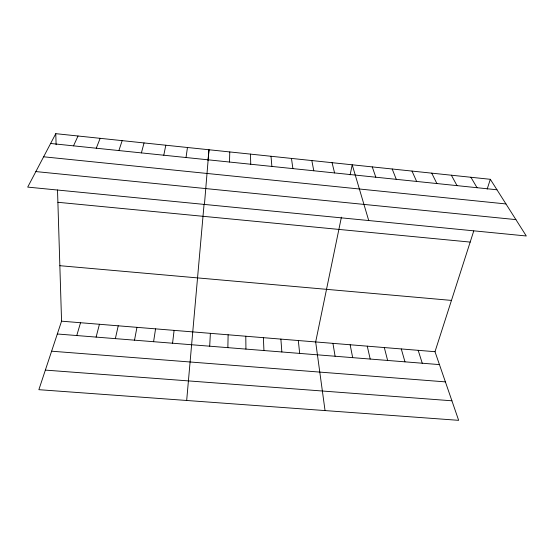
<?xml version="1.0" encoding="UTF-8"?>
<svg xmlns="http://www.w3.org/2000/svg" width="554" height="554" viewBox="0 0 554 554"><rect width="100%" height="100%" fill="white"/><g stroke="black" fill="none" stroke-linecap="round" stroke-linejoin="round"><path stroke-width="0.83" d="M227.86 347.649L228.123 334.789M229.508 162.038L229.772 151.941M209.696 346.195L210.375 333.342M204.433 204.433L208.99 149.76L208.02 160.48M186.677 400.48L204.045 204.53M172.564 343.217L174.101 330.378M186.026 157.523L187.46 147.496M153.59 341.7L155.563 328.861M134.518 340.17L136.942 327.338M163.776 155.217L165.812 145.224M341.409 217.161L315.669 341.95L325.046 410.576M350.128 174.884L352.212 164.801L368.722 220.534M115.357 338.632L118.231 325.807M96.105 337.095L99.429 324.27M141.402 152.897L144.047 142.939M76.757 335.544L80.538 322.726M57.512 189.953L61.563 321.175L38.87 389.684L458.65 420.334L435.001 351.7L473.746 230.97M487.181 189.094L490.325 179.302L55.774 133.666L27.7 187.107L526.3 235.983L490.325 179.302M118.895 150.563L122.164 140.64M96.264 148.216L100.156 138.327M73.509 145.854L78.024 136.007M45.359 370.1L451.919 400.791M51.619 351.201L445.402 381.879M57.318 333.986L439.447 364.601M61.563 321.175L435.001 351.7M59.846 265.691L451.462 300.406M57.893 202.293L470.18 242.084M35.858 171.581L515.913 219.613M43.627 156.796L505.968 203.948M50.622 143.479L496.973 189.78M470.893 177.259L477.049 187.716M451.365 175.209L457.015 185.638M431.739 173.153L436.877 183.547M412.01 171.075L416.636 181.449M392.184 168.998L396.283 179.337M372.246 166.899L375.827 177.218M418.18 350.329L422.252 363.223M401.283 348.944L404.974 361.838M384.31 347.559L387.627 360.446M332.068 162.682L334.581 172.938M367.26 346.167L370.197 359.047M350.142 344.768L352.683 357.649M311.826 160.556L313.793 170.777M332.94 343.362L335.094 356.236M291.473 158.416L292.886 168.61M298.315 340.53L299.679 353.404M271.017 156.27L271.876 166.429M280.885 339.103L281.848 351.97M263.379 337.67L263.933 350.537M55.774 133.666L56.12 144.732M250.45 154.109L250.747 164.24M245.789 336.236L245.934 349.096"/></g></svg>
